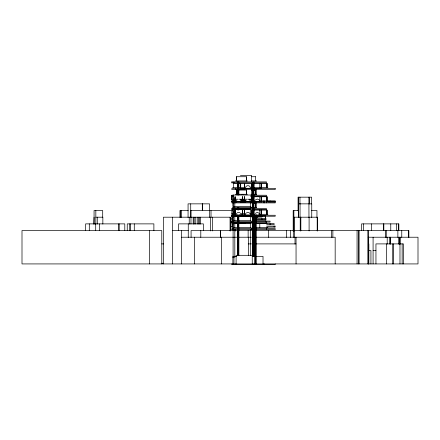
<?xml version="1.0" encoding="UTF-8"?>
<svg xmlns="http://www.w3.org/2000/svg" width="440" height="440" viewBox="0 0 440 440"><rect width="100%" height="100%" fill="white"/><g stroke="black" fill="none" stroke-linecap="round" stroke-linejoin="round"><path stroke-width="0.66" d="M245.663 186.984C246.587 185.257 249.315 185.257 250.239 186.984M255.206 200.085L257.318 199.007L259.424 200.085M255.206 213.433L257.318 212.355L259.424 213.433M246.279 212.971L247.951 212.355L249.365 212.773M237.171 212.773L238.585 212.355L239.998 212.773M240.427 175.428L251.625 175.428L251.625 181.891M251.372 176.721L255.607 176.721M235.428 180.923L247.401 180.923M251.157 180.923L256.625 180.923M231.841 181.891L266.492 181.891L266.492 182.859L231.841 182.859M237.848 183.398L233.448 183.398L233.448 187.594M238.392 183.398L252.654 183.398M254.023 183.398L267.025 183.398L267.025 187.594M232.59 187.594L245.669 187.594M250.03 187.594L252.78 187.594M253.699 187.594L267.883 187.594M246.983 188.199L245.691 188.458M248.919 188.199L250.212 188.458M244.398 188.458L251.829 188.458M253.765 188.458L261.195 188.458M240.427 188.782L244.58 188.782M237.963 190.075L236.445 190.075L236.445 194.271M238.453 190.075L246.378 190.075L246.378 194.271M251.372 190.075L252.94 190.075M253.501 190.075L255.607 190.075M235.428 194.271L247.401 194.271M251.157 194.271L252.94 194.271M253.363 194.271L256.625 194.271M237.562 194.53L236.192 194.271M241.681 194.53L243.051 194.271M251.416 195.024L233.068 195.024L233.068 199.221L237.881 199.221M231.841 195.239L233.261 195.239M250.877 195.239L266.492 195.239L266.492 196.207L250.883 196.207M232.045 195.668L231.77 195.668L231.77 199.87L233.778 199.87M231.841 196.207L233.261 196.207M250.806 196.746L252.654 196.746M254.023 196.746L267.025 196.746L267.025 200.943M238.838 199.221L247.357 199.221M248.199 199.221L251.416 199.221M235.516 199.48L234.168 199.221M240.246 199.48L241.593 199.221M244.239 199.48L242.886 199.221M248.963 199.48L250.316 199.221M236.924 200.189L232.876 200.189L232.876 201.163L236.22 201.163M240.235 200.189L246.285 200.189M249.469 200.189L252.038 200.189M266.662 200.838L275.226 200.838L275.226 201.806L268.026 201.806M234.493 200.943L236.038 200.943M241.032 200.943L245.669 200.943M251.895 200.943L252.577 200.943M253.699 200.943L254.975 200.943M259.529 200.943L267.883 200.943M240.906 201.163L245.586 201.163M250.272 201.163L251.609 201.163L251.609 200.189M262.95 201.201L264.281 200.943M237.617 201.548L236.324 201.806M238.909 201.548L240.845 201.806M246.983 201.548L245.691 201.806M248.919 201.548L250.212 201.806M256.993 201.548L255.057 201.806M258.286 201.548L259.578 201.806M235.032 201.806L242.462 201.806M244.398 201.806L251.829 201.806M253.765 201.806L261.195 201.806M233.068 202.131L233.349 202.131M234.476 202.131L235.719 202.131M240.686 202.131L245.13 202.131M251.988 203.423L252.94 203.423M253.501 203.423L255.607 203.423M298.397 203.852L311.745 203.852L311.745 217.503M233.349 206.327L233.068 206.327L233.068 202.73M233.558 206.327L250.927 206.327M252.203 207.62L252.94 207.62M253.363 207.62L256.625 207.62M232.958 208.428L233.525 208.428M231.841 208.588L233.261 208.588M234.597 208.588L250.569 208.588M251.9 208.588L266.492 208.588L266.492 209.556L251.565 209.556M233.068 209.237L233.349 209.237M234.476 209.237L250.498 209.237M231.841 209.556L233.261 209.556M234.603 209.556L250.569 209.556M252.654 210.095L251.763 210.095L251.763 215.264M254.023 210.095L267.025 210.095L267.025 214.297M188.205 210.529L179.955 210.529L179.955 217.371M190.718 210.529L233.282 210.529M298.397 210.529L293.183 210.529L293.183 231.066M311.531 210.529L316.954 210.529L316.954 217.371M232.788 210.931L231.836 210.931L231.875 215.127M232.958 212.625L233.525 212.625M231.809 213.433L232.089 213.433M233.068 213.433L233.349 213.433M233.558 213.433L236.924 213.433M240.246 213.433L245.856 213.433M249.431 213.433L250.927 213.433M251.895 214.297L252.577 214.297M253.699 214.297L254.975 214.297M259.254 214.297L267.883 214.297M236.286 214.401L232.876 214.401L232.876 215.369L236.22 215.369M240.752 214.401L245.647 214.401M250.272 214.401L251.609 214.401L251.609 215.369L250.272 215.369M237.617 214.896L236.324 215.155M238.909 214.896L240.845 215.155M256.993 214.896L255.057 215.155M258.286 214.896L259.578 215.155M231.836 215.127L232.788 215.127M235.032 215.155L242.462 215.155M244.398 215.155L251.829 215.155M253.765 215.155L261.195 215.155M240.906 215.369L245.586 215.369M231.841 215.936L232.117 215.936M262.026 215.936L265.364 215.936L265.364 220.132L255.954 220.132M231.864 216.095L232.502 216.095M234.493 216.095L240.674 216.095M251.625 216.095L261.921 216.095L261.921 217.069L251.664 217.069M231.798 216.233L275.226 216.233L275.226 215.264L231.798 215.264L231.864 217.069L233.233 217.069M233.068 216.337L233.349 216.337M234.476 216.337L237.881 216.337M238.629 216.337L250.498 216.337M252.12 216.772L252.94 216.772M253.501 216.772L255.09 216.772M94.067 217.201L93.852 224.07M95.832 217.201L102.85 217.201L102.85 224.07M293.87 217.201L317.345 217.201L317.345 230.945M231.809 217.63L233.25 217.63M255.926 217.63L257.367 217.63M231.88 218.438L232.161 218.438M265.128 218.438L265.408 218.438M231.841 218.603L233.233 218.603M255.772 218.603L265.991 218.603L265.991 219.571L255.756 219.571M231.841 219.571L233.233 219.571M231.841 220.132L233.282 220.132M233.068 220.539L233.349 220.539M233.558 220.539L237.881 220.539M238.629 220.539L250.927 220.539M231.825 220.941L232.1 220.941M252.203 220.968L252.94 220.968M253.363 220.968L255.09 220.968M233.233 221.106L231.869 221.106L231.88 222.904M256.305 221.106L270.067 221.106L270.067 222.073L266.662 222.073M237.562 221.507L232.876 221.507L232.876 222.475L237.556 222.475M238.838 221.507L251.609 221.507L251.609 222.475L238.898 222.475M231.841 221.936L233.239 221.936M251.9 221.936L266.492 221.936L266.492 222.904L234.597 222.904M231.869 222.073L231.963 221.106M231.88 222.64L232.161 222.64M231.841 222.904L233.261 222.904M233.068 223.443L233.349 223.443M234.471 223.443L237.881 223.443M238.629 223.443L250.586 223.443M251.895 223.443L252.654 223.443M254.023 223.443L254.898 223.443M255.673 223.443L267.025 223.443M231.913 223.608L233.327 223.608M234.465 223.608L244.981 223.608M255.778 223.608L274.137 223.608L274.137 224.576L266.646 224.576M233.327 224.576L231.913 224.576L231.963 223.608M231.825 225.143L233.266 225.143M233.277 226.111L231.864 226.111L231.913 227.079M266.646 226.111L275.226 226.111L275.226 227.079L266.646 227.079M233.277 227.079L231.853 227.079L231.853 226.111M233.068 227.645L233.349 227.645M233.558 227.645L237.881 227.645M238.629 227.645L250.927 227.645M251.895 227.645L252.577 227.645M253.699 227.645L267.883 227.645M237.562 228.613L231.798 228.613L231.88 229.581M238.838 228.613L275.226 228.613L275.226 229.581L231.798 229.581M172.354 230.549L188.265 230.549M181.61 237.226L250.756 237.226M251.598 237.226L335.17 237.226L335.17 263.923M368.154 237.226L418 237.226L418 263.923L22 263.923L22 230.549L161.782 230.549L161.782 263.923M161.706 243.898L163.691 243.898M248.204 243.898L250.608 243.898M251.598 243.898L296.048 243.898M368.5 243.898L368.847 243.898L368.847 263.923M368.22 250.575L370.931 250.575L370.931 263.923M373.087 250.575L375.952 250.575M236.643 256.388L232.876 256.388L232.876 263.923M252.252 256.388L263.021 256.388L263.021 263.923M232.876 257.466L234.168 257.466M161.359 263.28L163.416 263.28M408.87 237.364L408.87 230.549L191.081 230.549L191.081 237.364M408.546 230.549L408.546 237.364M403.403 263.923L403.403 243.898L375.952 243.898L375.952 263.923M402.155 243.898L402.155 263.923M401.764 230.549L401.764 237.364M400.153 237.226L400.109 244.068M399.977 243.898L399.977 263.923M399.85 237.226L399.85 244.068M399.075 237.226L399.075 244.068M398.965 237.226L398.965 244.068M398.816 230.665L398.816 223.878L361.565 223.878L361.565 230.665M398.706 223.878L398.706 230.665M397.87 230.549L397.87 237.364M396.622 223.878L396.66 230.665M393.63 243.898L393.63 263.923M392.722 243.898L392.722 263.923M390.764 223.878L390.764 230.665M390.632 237.226L390.632 244.068M390.528 237.226L390.528 244.068M389.686 237.226L389.686 244.068M387.211 237.226L387.211 244.068M386.48 243.898L386.48 263.923M386.265 230.549L386.265 237.364M385.55 230.549L385.55 237.364M383.829 223.878L383.829 230.665M383.57 223.878L383.57 230.665M373.087 237.226L373.087 263.923M371.448 223.878L371.448 230.665M368.5 237.226L368.5 263.923M368.154 230.549L368.154 263.923M368.027 230.549L368.027 263.923M363.352 223.878L363.352 230.665M358.985 230.549L358.985 263.923M358.787 230.549L358.787 263.923M357.066 230.549L357.066 263.923M332.866 230.549L332.866 237.364M331.447 230.549L331.447 237.364M317.191 217.201L317.191 230.945M311.636 203.99L311.636 197.175L298.073 197.175L298.073 210.799M309.546 197.175L309.546 203.99M309.095 217.201L309.095 230.945M308.902 197.175L308.968 217.503M300.85 217.201L300.85 230.945M300.223 217.201L300.223 230.945M300.053 203.852L300.053 217.503M299.965 197.175L299.965 203.99M298.48 203.852L298.48 217.503M298.397 197.175L298.397 217.608M296.048 237.226L296.048 263.923M295.014 237.226L295.014 244.068M294.63 230.549L294.63 237.364M294.261 217.201L294.261 230.945M293.87 210.529L293.87 231.066M293.315 230.549L293.315 237.364M290.598 230.549L290.598 237.364M286.616 230.549L286.616 237.364M275.226 263.923L275.226 264.572L231.798 264.572L231.798 263.923M274.137 226.111L274.137 227.079M270.067 200.838L270.067 201.806M270.067 223.608L270.067 224.576M268.68 230.549L268.68 237.364M266.981 183.398L266.921 187.594L266.877 183.398M266.981 196.746L266.921 200.943L266.877 196.746M266.981 214.297L266.921 210.095L266.877 214.297M266.492 201.916L266.492 202.884M266.492 228.613L266.492 229.581M265.991 221.106L265.991 222.073M265.32 215.936L265.32 220.132M264.182 201.916L264.182 202.884M264.182 263.923L264.182 264.572M263.945 201.916L263.945 202.884M263.945 263.923L263.945 264.572M261.921 218.603L261.921 219.571M261.239 183.398L261.256 188.562M261.239 196.746L261.239 201.916M261.239 210.095L261.256 215.264M261.146 183.398L261.195 188.562M261.146 196.746L261.195 201.916M261.146 210.095L261.195 215.264M259.771 183.398L259.815 187.594M259.815 196.746L259.771 200.943M259.771 210.095L259.815 214.297M259.771 223.443L259.815 227.645M259.578 188.458L255.057 188.458M257.846 216.095L257.846 217.069M256.096 189.25L256.096 194.733M256.096 202.95L256.096 207.746M256.096 215.947L256.096 263.923M255.865 189.25L255.865 194.733M255.865 202.95L255.865 207.878M255.865 215.947L255.865 263.923M255.563 176.721L255.607 180.923M255.486 189.25L255.486 194.733M255.486 202.95L255.486 207.746M255.486 215.947L255.486 263.923M255.101 189.25L255.101 190.619M255.101 215.947L255.101 263.923M254.87 189.25L254.87 190.619M254.87 215.947L254.87 263.923M253.897 181.891L253.946 256.41M253.803 189.536L253.809 183.398L253.699 188.562M253.803 202.884L253.809 196.746L253.699 201.916M253.803 216.233L253.809 210.095L253.699 215.264M253.803 263.923L253.803 264.572M253.71 182.573L253.71 256.41M253.33 182.573L253.33 256.405M252.951 182.573L252.951 256.405M252.714 182.573L252.714 256.41M252.252 263.923L252.252 255.31L236.104 255.31L236.104 263.923M251.889 183.398L251.873 188.562M251.873 196.746L251.873 201.916M251.873 210.095L251.873 215.264M251.829 183.398L251.829 188.562M251.829 196.746L251.829 201.916M251.829 210.095L251.829 215.264M251.763 183.398L251.763 188.562M251.763 196.746L251.763 201.916M251.625 189.426L251.625 195.239M251.609 228.613L251.609 229.581M250.316 202.934L250.316 206.586M250.316 207.73L250.316 213.895M250.316 215.952L250.316 220.748M250.316 222.123L250.316 227.601M250.316 229.658L250.316 255.701M250.212 215.155L245.691 215.155M248.573 237.226L248.573 255.706M248.144 230.549L248.144 237.364M246.378 180.923L246.378 176.721L236.445 176.721L236.445 180.923M246.334 176.721L246.334 180.923M246.334 190.075L246.334 194.271M244.464 183.398L244.442 188.562M244.442 201.916L244.464 196.746L244.332 201.916M244.442 215.264L244.464 210.095L244.332 215.264M244.398 183.398L244.398 188.562M244.398 196.746L244.398 201.916M244.398 210.095L244.398 215.264M244.332 183.398L244.332 188.562M242.523 201.916L242.523 196.746L242.396 201.916M242.523 215.264L242.396 210.095L242.413 215.264M242.462 196.746L242.462 201.916M242.462 210.095L242.462 215.264M240.697 183.398L240.697 187.594M240.658 183.398L240.658 187.594M238.871 181.891L238.871 194.876M238.871 207.867L238.871 209.919M238.871 215.947L238.871 255.728M238.639 181.891L238.639 194.876M238.639 207.867L238.639 209.919M238.639 215.947L238.639 255.701M238.26 181.891L238.26 194.876M238.26 207.867L238.26 209.919M238.26 215.947L238.26 255.701M237.881 181.891L237.881 194.876M237.881 207.867L237.881 209.919M237.881 215.947L237.881 255.701M237.644 181.891L237.644 194.876M237.644 207.867L237.644 209.919M237.644 215.947L237.644 255.728M236.489 176.721L236.489 180.923M236.489 190.075L236.489 194.271M235.763 188.562L235.763 189.536M235.763 201.916L235.763 202.884M235.763 215.264L235.763 216.233M235.763 263.923L235.763 264.572M235.306 229.697L235.306 231.066M235.098 201.916L235.098 196.746L234.966 201.916M235.098 215.264L234.966 210.095L234.988 215.264M235.076 196.746L235.032 201.916M235.032 210.095L235.032 215.264M234.812 200.877L234.812 206.36M234.812 207.73L234.812 213.895M234.812 215.952L234.812 220.748M234.812 222.123L234.812 227.601M234.812 229.658L234.812 257.07M233.937 181.891L233.937 182.859M233.954 256.388L233.954 263.923M233.294 211.09L233.294 212.058M233.294 214.566L233.294 213.593L232.436 213.593L232.436 214.566M233.112 195.024L233.112 199.221M233.09 200.877L233.09 214.583M233.09 215.952L233.09 257.07M232.876 228.613L232.876 229.581M232.436 216.095L232.436 217.069M231.88 181.891L231.88 182.859M231.88 195.239L231.809 199.87M231.88 208.588L231.88 209.556M231.864 218.603L231.869 219.571M230.335 230.945L230.335 217.201L163.416 217.201L163.416 263.923M230.054 217.201L230.054 230.945M221.573 237.226L221.573 263.923M220.666 230.549L220.666 237.364M220.561 230.549L220.561 237.364M212.333 217.201L212.333 230.945M211.024 210.529L211.024 217.371M210.59 217.201L210.59 230.945M209.688 210.529L209.688 217.371M209.534 210.678L209.534 203.852L188.067 203.852L188.067 217.503M203.401 230.665L203.401 223.878L178.574 223.878L178.574 230.665M202.45 203.852L202.45 210.678M202.301 203.852L202.301 210.678M200.794 230.549L200.794 237.364M200.58 217.201L200.58 224.07M199.397 217.201L199.397 224.07M198.341 217.201L198.341 224.07M197.197 217.201L197.197 224.07M195.217 217.201L195.217 224.07M194.486 237.226L194.486 263.923M194.056 217.201L194.056 224.07M193.193 217.201L193.193 224.07M191.021 210.529L191.021 217.371M190.977 217.201L190.977 224.07M190.718 203.852L190.718 217.503M189.233 217.201L189.233 224.07M188.265 223.878L188.265 237.452M181.588 210.529L181.588 217.371M181.61 230.549L181.61 263.923M180.664 210.529L180.664 217.371M172.354 217.201L172.354 263.923M153.879 230.665L153.879 223.878L127.243 223.878L127.243 230.665M149.661 230.549L149.661 263.923M134.283 223.878L134.283 230.665M130.411 223.878L130.411 230.665M129.718 223.878L129.718 230.665M124.79 230.665L124.79 223.878L85.624 223.878L85.624 230.665M119.213 223.878L119.213 230.665M118.333 223.878L118.333 230.665M102.696 217.371L102.696 210.529L94.067 210.529L94.067 224.219M99.424 223.878L99.424 230.665M97.273 217.201L97.273 224.07M95.832 210.529L95.832 224.219M95.7 223.878L95.7 230.665M89.304 223.878L89.304 230.665M275.226 188.562L231.798 188.562L231.798 189.536L275.226 189.536L275.226 188.562M231.974 200.838L231.798 201.806L231.963 200.838M275.226 201.916L231.798 201.916L231.798 202.884L275.226 202.884L275.226 201.916M251.609 207.295L232.876 207.295L232.876 208.263L251.609 208.263L251.609 207.295"/></g></svg>
